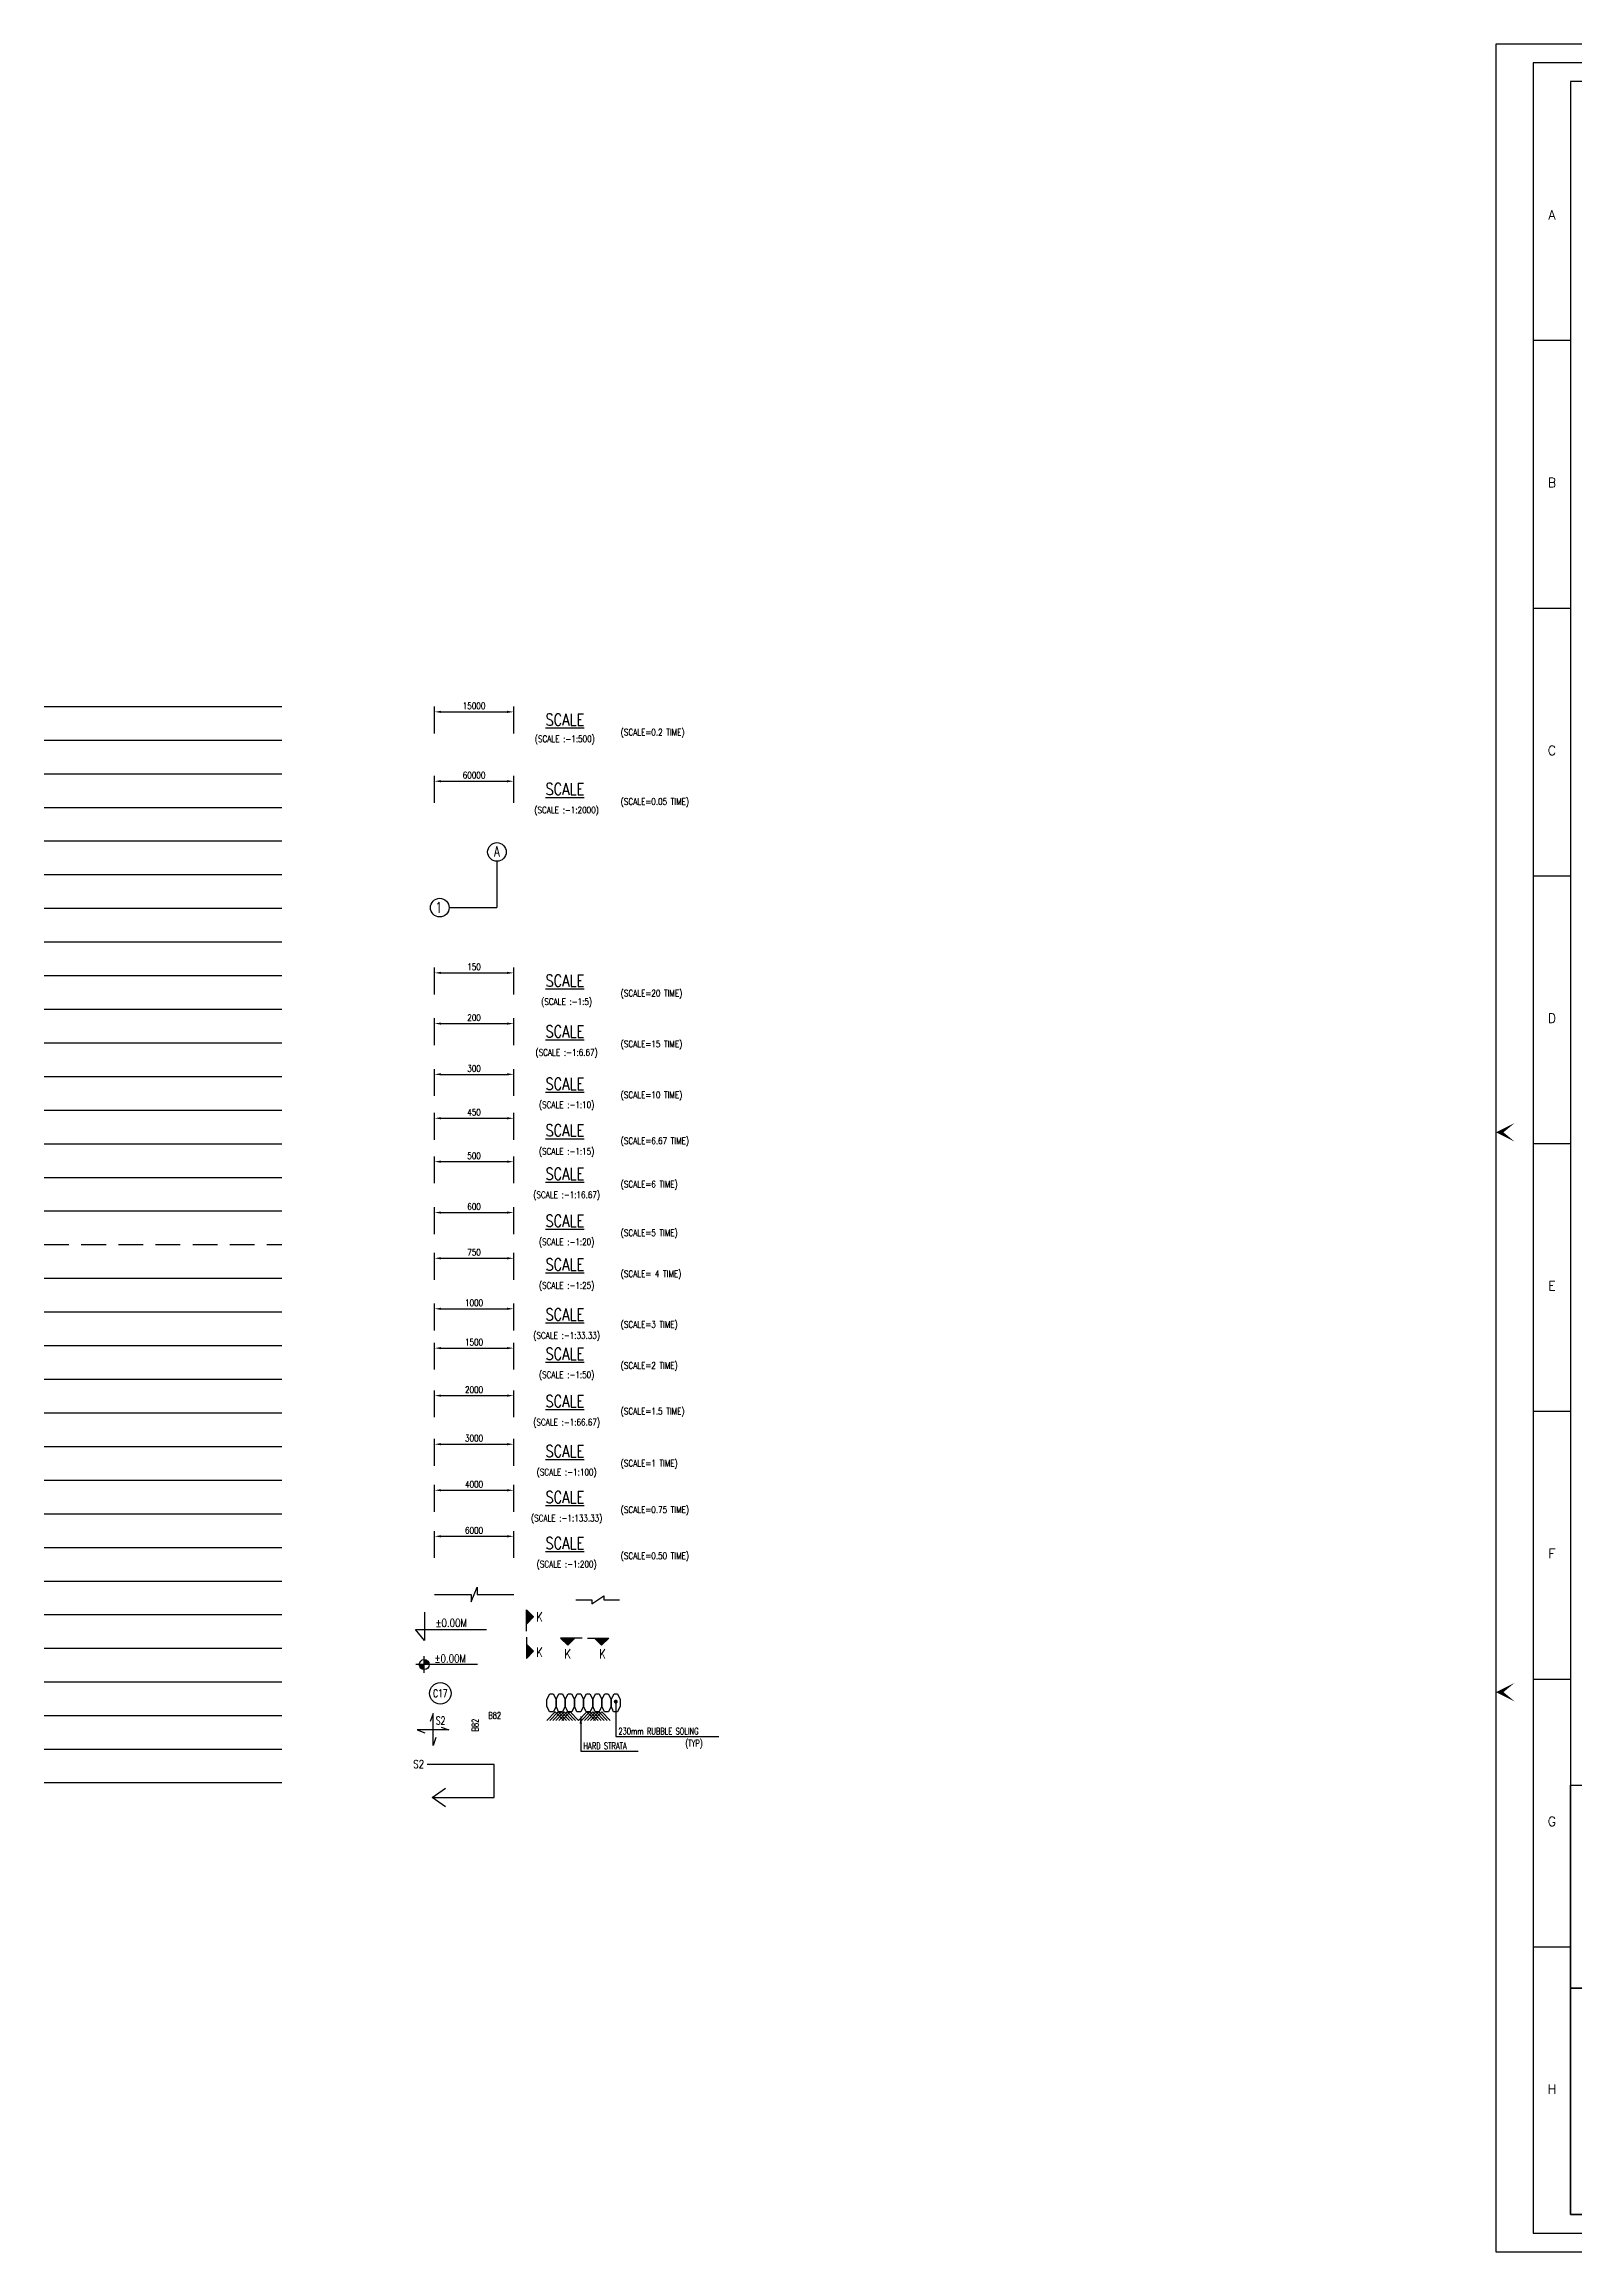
# Model space of a CAD drawing. Extents: x 455722 to 1142355, y -625363 to -272741.
# Drawn here: x 455722 to 513682, y -356294 to -272741 of the extents above; entities that cross this region are included whole.
import ezdxf
from ezdxf.enums import TextEntityAlignment as Align
from ezdxf.lldxf.tags import DXFTag

# ---------------------------------------------------------------- set-up
doc = ezdxf.new("R2010")
doc.units = 0
doc.header["$LTSCALE"] = 500
doc.header["$MEASUREMENT"] = 0
doc.linetypes.add('HIDDEN2', pattern=[0.1875, 0.125, -0.0625])
doc.layers.get('DEFPOINTS').update_dxf_attribs({"color": 4})
for name, color, linetype in [('DIM1', 5, 'Continuous'), ('LINE CUT', 8, 'Continuous'), ('P.C.C.', 8, 'Continuous'), ('PNA', 10, 'Continuous'), ('S-BEAM INNER', 4, 'HIDDEN2'), ('S-BEAM NO', 3, 'Continuous'), ('S-BEAM OUTER', 4, 'Continuous'), ('S-BEAM SIZES', 3, 'Continuous'), ('S-BRECK LINE', 8, 'Continuous'), ('S-CLOUD', 7, 'Continuous'), ('S-COLUMN', 1, 'Continuous'), ('S-COLUMN CIRCLE', 9, 'Continuous'), ('S-COLUMN HATCH', 8, 'Continuous'), ('S-COLUMN NO', 2, 'Continuous'), ('S-COLUMN SIZES', 2, 'Continuous'), ('S-CONCRET LINE', 4, 'Continuous'), ('S-CUT LINE', 8, 'Continuous'), ('S-DIM-1', 5, 'Continuous'), ('S-FILLING', 9, 'Continuous'), ('S-FOOTING', 4, 'Continuous'), ('S-FOOTING  DIMENTION', 5, 'Continuous'), ('S-FOOTING TYPE', 3, 'Continuous'), ('S-GRIDE CIRCLE', 8, 'Continuous'), ('S-GRIDE LINE', 8, 'CENTER'), ('S-GRIDE NO', 1, 'Continuous'), ('S-LEVEL SECTION', 3, 'Continuous'), ('S-LEVLE PLAN', 3, 'Continuous'), ('S-PCC', 9, 'Continuous'), ('S-REINFORCEMENT', 6, 'Continuous'), ('S-RETAINING WALL', 6, 'Continuous'), ('S-SECTION MARK', 1, 'Continuous'), ('S-SLAB MARK', 3, 'Continuous'), ('S-SLAB NO', 3, 'Continuous'), ('S-STIRUPS)', 3, 'Continuous'), ('S-SUNK', 9, 'Continuous'), ('S-TEXT', 2, 'Continuous'), ('S-TEXT-1', 4, 'Continuous'), ('S-TITLE', 6, 'Continuous'), ('S-WATER PROFING', 9, 'Continuous'), ('SCHEDULE LINE-1', 7, 'Continuous'), ('SCHEDULE LINE-2', 5, 'Continuous')]:
    doc.layers.add(name, color=color, linetype=linetype)
doc.styles.add('ROMANS', font='r.shx', dxfattribs={"width": 0.8, "height": 275, "bigfont": 'bigfont.shx'})
tags = doc.linetypes.add('CENTER', pattern=[2, 1.25, -0.25, 0.25, -0.25]).pattern_tags.tags
tags[10:11] = [DXFTag(74, 4), DXFTag(75, 0), DXFTag(340, '0'), DXFTag(46, 1.0), DXFTag(50, 0.0), DXFTag(44, 0.0), DXFTag(45, 0.0)]
tags[8:9] = [DXFTag(74, 4), DXFTag(75, 0), DXFTag(340, '0'), DXFTag(46, 1.0), DXFTag(50, 0.0), DXFTag(44, 0.0), DXFTag(45, 0.0)]
tags[6:7] = [DXFTag(74, 4), DXFTag(75, 0), DXFTag(340, '0'), DXFTag(46, 1.0), DXFTag(50, 0.0), DXFTag(44, 0.0), DXFTag(45, 0.0)]
tags[4:5] = [DXFTag(74, 4), DXFTag(75, 0), DXFTag(340, '0'), DXFTag(46, 1.0), DXFTag(50, 0.0), DXFTag(44, 0.0), DXFTag(45, 0.0)]
doc.dimstyles.new('dim10', dxfattribs={"dimtxt": 250, "dimasz": 250, "dimexe": 200, "dimexo": 200, "dimgap": 100, "dimtad": 1, "dimdec": 0, "dimlfac": 0.1, "dimzin": 0, "dimdsep": 46, "dimtxsty": 'ROMANS', "dimcen": 0, "dimclrd": 5, "dimclre": 5, "dimclrt": 4, "dimadec": 0, "dimazin": 0, "dimtfac": 1, "dimtdec": 0, "dimtix": 1, "dimtofl": 0, "dimtmove": 2, "dimatfit": 3, "dimfxl": 0, "dimtolj": 1, "dimtzin": 0, "dimlwd": -1, "dimlwe": -1, "dimarcsym": 0})
doc.dimstyles.new('dim100', dxfattribs={"dimtxt": 250, "dimasz": 250, "dimexe": 200, "dimexo": 200, "dimgap": 100, "dimtad": 1, "dimdec": 0, "dimzin": 0, "dimdsep": 46, "dimtxsty": 'ROMANS', "dimcen": 0, "dimclrd": 5, "dimclre": 5, "dimclrt": 4, "dimadec": 0, "dimazin": 0, "dimtfac": 1, "dimtdec": 0, "dimtix": 1, "dimtofl": 0, "dimtmove": 2, "dimatfit": 3, "dimfxl": 0, "dimtolj": 1, "dimtzin": 0, "dimlwd": -1, "dimlwe": -1, "dimarcsym": 0})
doc.dimstyles.new('dim133.33(0.75)', dxfattribs={"dimtxt": 250, "dimasz": 250, "dimexe": 200, "dimexo": 200, "dimgap": 100, "dimtad": 1, "dimdec": 0, "dimlfac": 1.333331, "dimzin": 0, "dimdsep": 46, "dimtxsty": 'ROMANS', "dimcen": 0, "dimclrd": 5, "dimclre": 5, "dimclrt": 4, "dimadec": 0, "dimazin": 0, "dimtfac": 1, "dimtdec": 0, "dimtix": 1, "dimtofl": 0, "dimtmove": 2, "dimatfit": 3, "dimfxl": 0, "dimtolj": 1, "dimtzin": 0, "dimlwd": -1, "dimlwe": -1, "dimarcsym": 0})
doc.dimstyles.new('dim15(6.67)', dxfattribs={"dimtxt": 250, "dimasz": 250, "dimexe": 200, "dimexo": 200, "dimgap": 100, "dimtad": 1, "dimdec": 0, "dimlfac": 0.15, "dimzin": 0, "dimdsep": 46, "dimtxsty": 'ROMANS', "dimcen": 0, "dimclrd": 5, "dimclre": 5, "dimclrt": 4, "dimadec": 0, "dimazin": 0, "dimtfac": 1, "dimtdec": 0, "dimtix": 1, "dimtofl": 0, "dimtmove": 2, "dimatfit": 3, "dimfxl": 0, "dimtolj": 1, "dimtzin": 0, "dimlwd": -1, "dimlwe": -1, "dimarcsym": 0})
doc.dimstyles.new('dim16.67(6)', dxfattribs={"dimtxt": 250, "dimasz": 250, "dimexe": 200, "dimexo": 200, "dimgap": 100, "dimtad": 1, "dimdec": 0, "dimlfac": 0.166665, "dimzin": 0, "dimdsep": 46, "dimtxsty": 'ROMANS', "dimcen": 0, "dimclrd": 5, "dimclre": 5, "dimclrt": 4, "dimadec": 0, "dimazin": 0, "dimtfac": 1, "dimtdec": 0, "dimtix": 1, "dimtofl": 0, "dimtmove": 2, "dimatfit": 3, "dimfxl": 0, "dimtolj": 1, "dimtzin": 0, "dimlwd": -1, "dimlwe": -1, "dimarcsym": 0})
doc.dimstyles.new('dim20', dxfattribs={"dimtxt": 250, "dimasz": 250, "dimexe": 200, "dimexo": 200, "dimgap": 100, "dimtad": 1, "dimdec": 0, "dimlfac": 0.2, "dimzin": 0, "dimdsep": 46, "dimtxsty": 'ROMANS', "dimcen": 0, "dimclrd": 5, "dimclre": 5, "dimclrt": 4, "dimadec": 0, "dimazin": 0, "dimtfac": 1, "dimtdec": 0, "dimtix": 1, "dimtofl": 0, "dimtmove": 2, "dimatfit": 3, "dimfxl": 0, "dimtolj": 1, "dimtzin": 0, "dimlwd": -1, "dimlwe": -1, "dimarcsym": 0})
doc.dimstyles.new('dim200', dxfattribs={"dimtxt": 250, "dimasz": 250, "dimexe": 200, "dimexo": 200, "dimgap": 100, "dimtad": 1, "dimdec": 0, "dimlfac": 2, "dimzin": 0, "dimdsep": 46, "dimtxsty": 'ROMANS', "dimcen": 0, "dimclrd": 5, "dimclre": 5, "dimclrt": 4, "dimadec": 0, "dimazin": 0, "dimtfac": 1, "dimtdec": 0, "dimtix": 1, "dimtofl": 0, "dimtmove": 2, "dimatfit": 3, "dimfxl": 0, "dimtolj": 1, "dimtzin": 0, "dimlwd": -1, "dimlwe": -1, "dimarcsym": 0})
doc.dimstyles.new('dim2000', dxfattribs={"dimtxt": 250, "dimasz": 250, "dimexe": 200, "dimexo": 200, "dimgap": 100, "dimtad": 1, "dimdec": 0, "dimlfac": 20, "dimzin": 0, "dimdsep": 46, "dimtxsty": 'ROMANS', "dimcen": 0, "dimclrd": 5, "dimclre": 5, "dimclrt": 4, "dimadec": 0, "dimazin": 0, "dimtfac": 1, "dimtdec": 0, "dimtix": 1, "dimtofl": 0, "dimtmove": 2, "dimatfit": 3, "dimfxl": 0, "dimtolj": 1, "dimtzin": 0, "dimlwd": -1, "dimlwe": -1, "dimarcsym": 0})
doc.dimstyles.new('dim25', dxfattribs={"dimtxt": 250, "dimasz": 250, "dimexe": 200, "dimexo": 200, "dimgap": 100, "dimtad": 1, "dimdec": 0, "dimlfac": 0.25, "dimzin": 0, "dimdsep": 46, "dimtxsty": 'ROMANS', "dimcen": 0, "dimclrd": 5, "dimclre": 5, "dimclrt": 4, "dimadec": 0, "dimazin": 0, "dimtfac": 1, "dimtdec": 0, "dimtix": 1, "dimtofl": 0, "dimtmove": 2, "dimatfit": 3, "dimfxl": 0, "dimtolj": 1, "dimtzin": 0, "dimlwd": -1, "dimlwe": -1, "dimarcsym": 0})
doc.dimstyles.new('dim33.33', dxfattribs={"dimtxt": 250, "dimasz": 250, "dimexe": 200, "dimexo": 200, "dimgap": 100, "dimtad": 1, "dimdec": 0, "dimlfac": 0.333331, "dimzin": 0, "dimdsep": 46, "dimtxsty": 'ROMANS', "dimcen": 0, "dimclrd": 5, "dimclre": 5, "dimclrt": 4, "dimadec": 0, "dimazin": 0, "dimtfac": 1, "dimtdec": 0, "dimtix": 1, "dimtofl": 0, "dimtmove": 2, "dimatfit": 3, "dimfxl": 0, "dimtolj": 1, "dimtzin": 0, "dimlwd": -1, "dimlwe": -1, "dimarcsym": 0})
doc.dimstyles.new('dim5', dxfattribs={"dimtxt": 250, "dimasz": 250, "dimexe": 200, "dimexo": 200, "dimgap": 100, "dimtad": 1, "dimdec": 0, "dimlfac": 0.05, "dimzin": 0, "dimdsep": 46, "dimtxsty": 'ROMANS', "dimcen": 0, "dimclrd": 5, "dimclre": 5, "dimclrt": 4, "dimadec": 0, "dimazin": 0, "dimtfac": 1, "dimtdec": 0, "dimtix": 1, "dimtofl": 0, "dimtmove": 2, "dimatfit": 3, "dimfxl": 0, "dimtolj": 1, "dimtzin": 0, "dimlwd": -1, "dimlwe": -1, "dimarcsym": 0})
doc.dimstyles.new('dim50', dxfattribs={"dimtxt": 250, "dimasz": 250, "dimexe": 200, "dimexo": 200, "dimgap": 100, "dimtad": 1, "dimdec": 0, "dimlfac": 0.5, "dimzin": 0, "dimdsep": 46, "dimtxsty": 'ROMANS', "dimcen": 0, "dimclrd": 5, "dimclre": 5, "dimclrt": 4, "dimadec": 0, "dimazin": 0, "dimtfac": 1, "dimtdec": 0, "dimtix": 1, "dimtofl": 0, "dimtmove": 2, "dimatfit": 3, "dimfxl": 0, "dimtolj": 1, "dimtzin": 0, "dimlwd": -1, "dimlwe": -1, "dimarcsym": 0})
doc.dimstyles.new('dim500', dxfattribs={"dimtxt": 250, "dimasz": 250, "dimexe": 200, "dimexo": 200, "dimgap": 100, "dimtad": 1, "dimdec": 0, "dimlfac": 5, "dimzin": 0, "dimdsep": 46, "dimtxsty": 'ROMANS', "dimcen": 0, "dimclrd": 5, "dimclre": 5, "dimclrt": 4, "dimadec": 0, "dimazin": 0, "dimtfac": 1, "dimtdec": 0, "dimtix": 1, "dimtofl": 0, "dimtmove": 2, "dimatfit": 3, "dimfxl": 0, "dimtolj": 1, "dimtzin": 0, "dimlwd": -1, "dimlwe": -1, "dimarcsym": 0})
doc.dimstyles.new('dim6.67(15)', dxfattribs={"dimtxt": 250, "dimasz": 250, "dimexe": 200, "dimexo": 200, "dimgap": 100, "dimtad": 1, "dimdec": 0, "dimlfac": 0.066667, "dimzin": 0, "dimdsep": 46, "dimtxsty": 'ROMANS', "dimcen": 0, "dimclrd": 5, "dimclre": 5, "dimclrt": 4, "dimadec": 0, "dimazin": 0, "dimtfac": 1, "dimtdec": 0, "dimtix": 1, "dimtofl": 0, "dimtmove": 2, "dimatfit": 3, "dimfxl": 0, "dimtolj": 1, "dimtzin": 0, "dimlwd": -1, "dimlwe": -1, "dimarcsym": 0})
doc.dimstyles.new('dim66.67(1.5)', dxfattribs={"dimtxt": 250, "dimasz": 250, "dimexe": 200, "dimexo": 200, "dimgap": 100, "dimtad": 1, "dimdec": 0, "dimlfac": 0.666666, "dimzin": 0, "dimdsep": 46, "dimtxsty": 'ROMANS', "dimcen": 0, "dimclrd": 5, "dimclre": 5, "dimclrt": 4, "dimadec": 0, "dimazin": 0, "dimtfac": 1, "dimtdec": 0, "dimtix": 1, "dimtofl": 0, "dimtmove": 2, "dimatfit": 3, "dimfxl": 0, "dimtolj": 1, "dimtzin": 0, "dimlwd": -1, "dimlwe": -1, "dimarcsym": 0})

# ---------------------------------------------------------------- blocks, each defined once
blk = doc.blocks.new('FOLDER')
at = {"layer": 'PNA'}
for points in [[(-1250, 2500), (0, 0), (0, 1000)], [(1250, 2500), (0, 0), (0, 1000)]]:
    blk.add_solid(points, dxfattribs=at)
blk = doc.blocks.new('A1')
at = {"color": 1}
blk.add_line((81794, 6959), (1969, 6959), dxfattribs=at)
at = {"flags": 128}
blk.add_lwpolyline([(0, 0), (82779, 0), (82779, 58231), (0, 58231)], close=True, dxfattribs=at)
at = {"layer": 'PNA'}
for p, q in [((984, 50420), (1969, 50420)), ((984, 43358), (1969, 43358)), ((984, 36296), (1969, 36296)), ((984, 29233), (1969, 29233)), ((984, 22171), (1969, 22171)), ((984, 15109), (1969, 15109)), ((984, 8047), (1969, 8047))]:
    blk.add_line(p, q, dxfattribs=at)
at = {"layer": 'PNA', "color": 1}
for points in [[(984, 492), (82287, 492), (82287, 57739), (984, 57739)], [(1969, 984), (81794, 984), (81794, 57247), (1969, 57247)]]:
    blk.add_lwpolyline(points, close=True, dxfattribs=at)
at = {"layer": 'PNA', "xscale": 0.196857838483993, "yscale": 0.196857838483993, "zscale": 0.196857838483993, "rotation": 270}
for p in [(0, 29529), (0, 14764)]:
    blk.add_blockref('FOLDER', p, dxfattribs=at)
at = {"layer": 'PNA', "style": 'ROMANS'}
for s, p in [('A', (1476, 53728)), ('B', (1476, 46666)), ('C', (1476, 39604)), ('D', (1476, 32541)), ('E', (1476, 25479)), ('F', (1476, 18417)), ('G', (1476, 11355)), ('H', (1476, 4292))]:
    blk.add_text(s, height=246, dxfattribs=at).set_placement(p, align=Align.MIDDLE)
blk = doc.blocks.new('*D179')
at = {"layer": 'DEFPOINTS', "color": 0, "transparency": 16777216}
for p in [(473501, -325729), (470501, -326744), (473501, -326744)]:
    blk.add_point(p, dxfattribs=at)
at = {"layer": 'S-DIM-1', "color": 5, "transparency": 16777216}
for p, q in [((470501, -326544), (470501, -325529)), ((470751, -325729), (473251, -325729)), ((473501, -326544), (473501, -325529))]:
    blk.add_line(p, q, dxfattribs=at)
for points in [[(470751, -325687), (470751, -325770), (470501, -325729)], [(473251, -325687), (473251, -325770), (473501, -325729)]]:
    blk.add_solid(points, dxfattribs=at)
at = {"layer": 'S-DIM-1', "color": 4, "transparency": 16777216, "insert": (472001, -325504), "char_height": 250, "attachment_point": 5, "style": 'ROMANS'}
blk.add_mtext('\\A1;3000', dxfattribs=at)
blk = doc.blocks.new('*D180')
at = {"layer": 'DEFPOINTS', "color": 0, "transparency": 16777216}
for p in [(473501, -322092), (470501, -323107), (473501, -323107)]:
    blk.add_point(p, dxfattribs=at)
at = {"layer": 'S-DIM-1', "color": 5, "transparency": 16777216}
for p, q in [((470501, -322907), (470501, -321892)), ((470751, -322092), (473251, -322092)), ((473501, -322907), (473501, -321892))]:
    blk.add_line(p, q, dxfattribs=at)
for points in [[(470751, -322051), (470751, -322134), (470501, -322092)], [(473251, -322051), (473251, -322134), (473501, -322092)]]:
    blk.add_solid(points, dxfattribs=at)
at = {"layer": 'S-DIM-1', "color": 4, "transparency": 16777216, "insert": (472001, -321867), "char_height": 250, "attachment_point": 5, "style": 'ROMANS'}
blk.add_mtext('\\A1;1500', dxfattribs=at)
blk = doc.blocks.new('*D181')
at = {"layer": 'DEFPOINTS', "color": 0, "transparency": 16777216}
for p in [(473501, -318691), (470501, -319706), (473501, -319706)]:
    blk.add_point(p, dxfattribs=at)
at = {"layer": 'S-DIM-1', "color": 5, "transparency": 16777216}
for p, q in [((470501, -319506), (470501, -318491)), ((470751, -318691), (473251, -318691)), ((473501, -319506), (473501, -318491))]:
    blk.add_line(p, q, dxfattribs=at)
for points in [[(470751, -318649), (470751, -318733), (470501, -318691)], [(473251, -318649), (473251, -318733), (473501, -318691)]]:
    blk.add_solid(points, dxfattribs=at)
at = {"layer": 'S-DIM-1', "color": 4, "transparency": 16777216, "insert": (472001, -318466), "char_height": 250, "attachment_point": 5, "style": 'ROMANS'}
blk.add_mtext('\\A1;750', dxfattribs=at)
blk = doc.blocks.new('*D182')
at = {"layer": 'DEFPOINTS', "color": 0, "transparency": 16777216}
for p in [(473501, -316962), (470501, -317977), (473501, -317977)]:
    blk.add_point(p, dxfattribs=at)
at = {"layer": 'S-DIM-1', "color": 5, "transparency": 16777216}
for p, q in [((470501, -317777), (470501, -316762)), ((470751, -316962), (473251, -316962)), ((473501, -317777), (473501, -316762))]:
    blk.add_line(p, q, dxfattribs=at)
for points in [[(470751, -316920), (470751, -317003), (470501, -316962)], [(473251, -316920), (473251, -317003), (473501, -316962)]]:
    blk.add_solid(points, dxfattribs=at)
at = {"layer": 'S-DIM-1', "color": 4, "transparency": 16777216, "insert": (472001, -316737), "char_height": 250, "attachment_point": 5, "style": 'ROMANS'}
blk.add_mtext('\\A1;600', dxfattribs=at)
blk = doc.blocks.new('*D183')
at = {"layer": 'DEFPOINTS', "color": 0, "transparency": 16777216}
for p in [(473501, -313392), (470501, -314407), (473501, -314407)]:
    blk.add_point(p, dxfattribs=at)
at = {"layer": 'S-DIM-1', "color": 5, "transparency": 16777216}
for p, q in [((470501, -314207), (470501, -313192)), ((473501, -314207), (473501, -313192)), ((470751, -313392), (473251, -313392))]:
    blk.add_line(p, q, dxfattribs=at)
for points in [[(470751, -313351), (470751, -313434), (470501, -313392)], [(473251, -313351), (473251, -313434), (473501, -313392)]]:
    blk.add_solid(points, dxfattribs=at)
at = {"layer": 'S-DIM-1', "color": 4, "transparency": 16777216, "insert": (472001, -313167), "char_height": 250, "attachment_point": 5, "style": 'ROMANS'}
blk.add_mtext('\\A1;450', dxfattribs=at)
blk = doc.blocks.new('*D184')
at = {"layer": 'DEFPOINTS', "color": 0, "transparency": 16777216}
for p in [(473501, -311730), (470501, -312745), (473501, -312745)]:
    blk.add_point(p, dxfattribs=at)
at = {"layer": 'S-DIM-1', "color": 5, "transparency": 16777216}
for p, q in [((470501, -312545), (470501, -311530)), ((473501, -312545), (473501, -311530)), ((470751, -311730), (473251, -311730))]:
    blk.add_line(p, q, dxfattribs=at)
for points in [[(470751, -311688), (470751, -311771), (470501, -311730)], [(473251, -311688), (473251, -311771), (473501, -311730)]]:
    blk.add_solid(points, dxfattribs=at)
at = {"layer": 'S-DIM-1', "color": 4, "transparency": 16777216, "insert": (472001, -311505), "char_height": 250, "attachment_point": 5, "style": 'ROMANS'}
blk.add_mtext('\\A1;300', dxfattribs=at)
blk = doc.blocks.new('*D185')
at = {"layer": 'DEFPOINTS', "color": 0, "transparency": 16777216}
for p in [(473501, -309810), (470501, -310825), (473501, -310825)]:
    blk.add_point(p, dxfattribs=at)
at = {"layer": 'S-DIM-1', "color": 5, "transparency": 16777216}
for p, q in [((470501, -310625), (470501, -309610)), ((470751, -309810), (473251, -309810)), ((473501, -310625), (473501, -309610))]:
    blk.add_line(p, q, dxfattribs=at)
for points in [[(470751, -309768), (470751, -309851), (470501, -309810)], [(473251, -309768), (473251, -309851), (473501, -309810)]]:
    blk.add_solid(points, dxfattribs=at)
at = {"layer": 'S-DIM-1', "color": 4, "transparency": 16777216, "insert": (472001, -309585), "char_height": 250, "attachment_point": 5, "style": 'ROMANS'}
blk.add_mtext('\\A1;200', dxfattribs=at)
blk = doc.blocks.new('*D186')
at = {"layer": 'DEFPOINTS', "color": 0, "transparency": 16777216}
for p in [(473501, -323890), (470501, -324905), (473501, -324905)]:
    blk.add_point(p, dxfattribs=at)
at = {"layer": 'S-DIM-1', "color": 5, "transparency": 16777216}
for p, q in [((470501, -324705), (470501, -323690)), ((470751, -323890), (473251, -323890)), ((473501, -324705), (473501, -323690))]:
    blk.add_line(p, q, dxfattribs=at)
for points in [[(470751, -323848), (470751, -323931), (470501, -323890)], [(473251, -323848), (473251, -323931), (473501, -323890)]]:
    blk.add_solid(points, dxfattribs=at)
at = {"layer": 'S-DIM-1', "color": 4, "transparency": 16777216, "insert": (472001, -323665), "char_height": 250, "attachment_point": 5, "style": 'ROMANS'}
blk.add_mtext('\\A1;2000', dxfattribs=at)
blk = doc.blocks.new('*D187')
at = {"layer": 'DEFPOINTS', "color": 0, "transparency": 16777216}
for p in [(473501, -320603), (470501, -321619), (473501, -321619)]:
    blk.add_point(p, dxfattribs=at)
at = {"layer": 'S-DIM-1', "color": 5, "transparency": 16777216}
for p, q in [((470501, -321419), (470501, -320403)), ((470751, -320603), (473251, -320603)), ((473501, -321419), (473501, -320403))]:
    blk.add_line(p, q, dxfattribs=at)
for points in [[(470751, -320562), (470751, -320645), (470501, -320603)], [(473251, -320562), (473251, -320645), (473501, -320603)]]:
    blk.add_solid(points, dxfattribs=at)
at = {"layer": 'S-DIM-1', "color": 4, "transparency": 16777216, "insert": (472001, -320378), "char_height": 250, "attachment_point": 5, "style": 'ROMANS'}
blk.add_mtext('\\A1;1000', dxfattribs=at)
blk = doc.blocks.new('*D188')
at = {"layer": 'DEFPOINTS', "color": 0, "transparency": 16777216}
for p in [(473501, -315035), (470501, -316050), (473501, -316050)]:
    blk.add_point(p, dxfattribs=at)
at = {"layer": 'S-DIM-1', "color": 5, "transparency": 16777216}
for p, q in [((470501, -315850), (470501, -314835)), ((473501, -315850), (473501, -314835)), ((470751, -315035), (473251, -315035))]:
    blk.add_line(p, q, dxfattribs=at)
for points in [[(470751, -314993), (470751, -315077), (470501, -315035)], [(473251, -314993), (473251, -315077), (473501, -315035)]]:
    blk.add_solid(points, dxfattribs=at)
at = {"layer": 'S-DIM-1', "color": 4, "transparency": 16777216, "insert": (472001, -314810), "char_height": 250, "attachment_point": 5, "style": 'ROMANS'}
blk.add_mtext('\\A1;500', dxfattribs=at)
blk = doc.blocks.new('*D189')
at = {"layer": 'DEFPOINTS', "color": 0, "transparency": 16777216}
for p in [(473501, -327471), (470501, -328486), (473501, -328486)]:
    blk.add_point(p, dxfattribs=at)
at = {"layer": 'S-DIM-1', "color": 5, "transparency": 16777216}
for p, q in [((470501, -328286), (470501, -327271)), ((470751, -327471), (473251, -327471)), ((473501, -328286), (473501, -327271))]:
    blk.add_line(p, q, dxfattribs=at)
for points in [[(470751, -327430), (470751, -327513), (470501, -327471)], [(473251, -327430), (473251, -327513), (473501, -327471)]]:
    blk.add_solid(points, dxfattribs=at)
at = {"layer": 'S-DIM-1', "color": 4, "transparency": 16777216, "insert": (472001, -327246), "char_height": 250, "attachment_point": 5, "style": 'ROMANS'}
blk.add_mtext('\\A1;4000', dxfattribs=at)
blk = doc.blocks.new('*D190')
at = {"layer": 'DEFPOINTS', "color": 0, "transparency": 16777216}
for p in [(473501, -307890), (470501, -308905), (473501, -308905)]:
    blk.add_point(p, dxfattribs=at)
at = {"layer": 'S-DIM-1', "color": 5, "transparency": 16777216}
for p, q in [((470501, -308705), (470501, -307690)), ((470751, -307890), (473251, -307890)), ((473501, -308705), (473501, -307690))]:
    blk.add_line(p, q, dxfattribs=at)
for points in [[(470751, -307848), (470751, -307931), (470501, -307890)], [(473251, -307848), (473251, -307931), (473501, -307890)]]:
    blk.add_solid(points, dxfattribs=at)
at = {"layer": 'S-DIM-1', "color": 4, "transparency": 16777216, "insert": (472001, -307665), "char_height": 250, "attachment_point": 5, "style": 'ROMANS'}
blk.add_mtext('\\A1;150', dxfattribs=at)
blk = doc.blocks.new('*D191')
at = {"layer": 'DEFPOINTS', "color": 0, "transparency": 16777216}
for p in [(473501, -300637), (470501, -301652), (473501, -301652)]:
    blk.add_point(p, dxfattribs=at)
at = {"layer": 'S-DIM-1', "color": 5, "transparency": 16777216}
for p, q in [((470501, -301452), (470501, -300437)), ((470751, -300637), (473251, -300637)), ((473501, -301452), (473501, -300437))]:
    blk.add_line(p, q, dxfattribs=at)
for points in [[(470751, -300595), (470751, -300679), (470501, -300637)], [(473251, -300595), (473251, -300679), (473501, -300637)]]:
    blk.add_solid(points, dxfattribs=at)
at = {"layer": 'S-DIM-1', "color": 4, "transparency": 16777216, "insert": (472001, -300412), "char_height": 250, "attachment_point": 5, "style": 'ROMANS'}
blk.add_mtext('\\A1;60000', dxfattribs=at)
blk = doc.blocks.new('*D192')
at = {"layer": 'DEFPOINTS', "color": 0, "transparency": 16777216}
for p in [(473501, -298012), (470501, -299027), (473501, -299027)]:
    blk.add_point(p, dxfattribs=at)
at = {"layer": 'S-DIM-1', "color": 5, "transparency": 16777216}
for p, q in [((470501, -298827), (470501, -297812)), ((470751, -298012), (473251, -298012)), ((473501, -298827), (473501, -297812))]:
    blk.add_line(p, q, dxfattribs=at)
for points in [[(470751, -297970), (470751, -298054), (470501, -298012)], [(473251, -297970), (473251, -298054), (473501, -298012)]]:
    blk.add_solid(points, dxfattribs=at)
at = {"layer": 'S-DIM-1', "color": 4, "transparency": 16777216, "insert": (472001, -297787), "char_height": 250, "attachment_point": 5, "style": 'ROMANS'}
blk.add_mtext('\\A1;15000', dxfattribs=at)
blk = doc.blocks.new('*D193')
at = {"layer": 'DEFPOINTS', "color": 0, "transparency": 16777216}
for p in [(473501, -329214), (470501, -330229), (473501, -330229)]:
    blk.add_point(p, dxfattribs=at)
at = {"layer": 'S-DIM-1', "color": 5, "transparency": 16777216}
for p, q in [((470501, -330029), (470501, -329014)), ((473501, -330029), (473501, -329014)), ((470751, -329214), (473251, -329214))]:
    blk.add_line(p, q, dxfattribs=at)
for points in [[(470751, -329172), (470751, -329256), (470501, -329214)], [(473251, -329172), (473251, -329256), (473501, -329214)]]:
    blk.add_solid(points, dxfattribs=at)
at = {"layer": 'S-DIM-1', "color": 4, "transparency": 16777216, "insert": (472001, -328989), "char_height": 250, "attachment_point": 5, "style": 'ROMANS'}
blk.add_mtext('\\A1;6000', dxfattribs=at)
blk = doc.blocks.new('*U178')
at = {"layer": 'LINE CUT'}
blk.add_lwpolyline([(-550, 0), (-150, 0), (-150, 100), (150, -100), (150, 0), (550, 0)], dxfattribs=at)

msp = doc.modelspace()

# ---------------------------------------------------------------- hatches: boundary and pattern name
at = {"layer": 'S-LEVLE PLAN'}
h = msp.add_hatch(color=256, dxfattribs=at)
h.paths.add_polyline_path([(470115.873, -333879.841), (470115.873, -334068.188), (470304.22, -334068.188, 0.414213562)])
h.paths.add_polyline_path([(470115.873, -334068.188), (469927.527, -334068.188, 0.414213562), (470115.873, -334256.534)])
at = {"layer": 'S-SECTION MARK', "ltscale": 5}
h = msp.add_hatch(dxfattribs=at)
h.set_pattern_fill('ANSI31', color=256, scale=172.406964, angle=-90, style=0)
h.set_pattern_definition([(315, (472151.116, -257668.487), (15.2387667, 15.2387667), [])])
h.paths.add_polyline_path([(474257.223, -332265.627), (473990.094, -331993.762), (473990.094, -332537.493)])
h = msp.add_hatch(dxfattribs=at)
h.set_pattern_fill('ANSI31', color=256, scale=172.406964, angle=-90, style=0)
h.set_pattern_definition([(45, (472151.116, -408163.454), (15.2387667, -15.2387667), [])])
h.paths.add_polyline_path([(474257.223, -333566.313), (473990.094, -333838.178), (473990.094, -333294.448)])
h = msp.add_hatch(dxfattribs=at)
h.set_pattern_fill('ANSI31', color=256, scale=172.406964, angle=-180, style=0)
h.set_pattern_definition([(315, (400954.152, -331224.08), (-15.2387667, -15.2387667), [])])
h.paths.add_polyline_path([(475551.293, -333330.187), (475279.428, -333063.057), (475823.158, -333063.057)])
h = msp.add_hatch(dxfattribs=at)
h.set_pattern_fill('ANSI31', color=256, scale=172.406964, angle=-180, style=0)
h.set_pattern_definition([(225, (551429.702, -331224.08), (15.2387667, -15.2387667), [])])
h.paths.add_polyline_path([(476832.561, -333330.187), (477104.426, -333063.057), (476560.696, -333063.057)])

# ---------------------------------------------------------------- linework, layer by layer
at = {"layer": 'DIM1', "color": 7}
for points in [[(513520.392, -338633), (528173.131, -338633), (528173.131, -346308.968), (513520.392, -346308.968)], [(513520.392, -346308.968), (528173.131, -346308.968), (528173.131, -354882.193), (513520.392, -354882.193)]]:
    msp.add_lwpolyline(points, close=True, dxfattribs=at)
at = {"layer": 'P.C.C.'}
for points in [[(475003.78, -335860.941), (474853.129, -335860.941), (474758.099, -335640.402), (474758.099, -335387.367), (474866.817, -335170.941), (474996.936, -335170.941), (475105.791, -335387.367), (475105.791, -335640.402), (475003.78, -335860.941)], [(474758.099, -336179.139), (475076.297, -335860.941), (475394.495, -336179.139)], [(474870.599, -336179.139), (475188.797, -335860.941), (475506.995, -336179.139)], [(474983.099, -336179.139), (475301.297, -335860.941), (475619.495, -336179.139)], [(475095.599, -336179.139), (475413.797, -335860.941), (475731.995, -336179.139)], [(475351.471, -335860.941), (475200.82, -335860.941), (475105.791, -335640.402), (475105.791, -335387.367), (475214.509, -335170.941), (475344.627, -335170.941), (475453.482, -335387.367), (475453.482, -335640.402), (475351.471, -335860.941)], [(475208.099, -336179.139), (475526.297, -335860.941), (475844.495, -336179.139)], [(475320.599, -336179.139), (475638.797, -335860.941), (475956.995, -336179.139)], [(475699.162, -335860.941), (475548.511, -335860.941), (475453.482, -335640.402), (475453.482, -335387.367), (475562.2, -335170.941), (475692.318, -335170.941), (475801.173, -335387.367), (475801.173, -335640.402), (475699.162, -335860.941)], [(476046.854, -335860.941), (475896.202, -335860.941), (475801.173, -335640.402), (475801.173, -335387.367), (475909.891, -335170.941), (476040.009, -335170.941), (476148.864, -335387.367), (476148.864, -335640.402), (476046.854, -335860.941)], [(475956.995, -336179.139), (476275.194, -335860.941), (476593.392, -336179.139)], [(476069.495, -336179.139), (476387.694, -335860.941), (476705.892, -336179.139)], [(476394.545, -335860.941), (476243.894, -335860.941), (476148.864, -335640.402), (476148.864, -335387.367), (476257.582, -335170.941), (476387.701, -335170.941), (476496.555, -335387.367), (476496.555, -335640.402), (476394.545, -335860.941)], [(476181.995, -336179.139), (476500.194, -335860.941), (476818.392, -336179.139)], [(476294.495, -336179.139), (476612.694, -335860.941), (476930.892, -336179.139)], [(476406.995, -336179.139), (476725.194, -335860.941), (477043.392, -336179.139)], [(476742.236, -335860.941), (476591.585, -335860.941), (476496.555, -335640.402), (476496.555, -335387.367), (476605.274, -335170.941), (476735.392, -335170.941), (476844.247, -335387.367), (476844.247, -335640.402), (476742.236, -335860.941)], [(476519.495, -336179.139), (476837.694, -335860.941), (477155.892, -336179.139)], [(477089.927, -335860.941), (476939.276, -335860.941), (476844.247, -335640.402), (476844.247, -335387.367), (476952.965, -335170.941), (477083.083, -335170.941), (477191.938, -335387.367), (477191.938, -335640.402), (477089.927, -335860.941)], [(477437.619, -335860.941), (477286.967, -335860.941), (477191.938, -335640.402), (477191.938, -335387.367), (477300.656, -335170.941), (477430.774, -335170.941), (477539.629, -335387.367), (477539.629, -335640.402), (477437.619, -335860.941)]]:
    msp.add_lwpolyline(points, dxfattribs=at)
at = {"layer": 'S-BEAM INNER', "ltscale": 15}
msp.add_line((455722.49, -318174.887), (464725.416, -318174.887), dxfattribs=at)
at = {"layer": 'S-BEAM NO'}
msp.add_line((455722.49, -319447.952), (464725.416, -319447.952), dxfattribs=at)
at = {"layer": 'S-BEAM OUTER'}
msp.add_line((455722.49, -316901.822), (464725.416, -316901.822), dxfattribs=at)
at = {"layer": 'S-BRECK LINE'}
msp.add_lwpolyline([(470501.047, -331416.876), (471888.232, -331416.876), (471888.232, -331691.624), (472113.863, -331142.128), (472113.863, -331416.876), (473501.047, -331416.876)], dxfattribs=at)
at = {"layer": 'S-CLOUD'}
msp.add_line((455722.49, -327086.343), (464725.416, -327086.343), dxfattribs=at)
at = {"layer": 'S-COLUMN'}
msp.add_line((455722.49, -301625.041), (464725.416, -301625.041), dxfattribs=at)
at = {"layer": 'S-COLUMN CIRCLE'}
msp.add_line((455722.49, -304171.171), (464725.416, -304171.171), dxfattribs=at)
msp.add_circle((470723.565, -335157.25), 407.525, dxfattribs=at)
at = {"layer": 'S-COLUMN HATCH'}
msp.add_line((455722.49, -305444.236), (464725.416, -305444.236), dxfattribs=at)
at = {"layer": 'S-COLUMN NO'}
msp.add_line((455722.49, -302898.106), (464725.416, -302898.106), dxfattribs=at)
at = {"layer": 'S-COLUMN SIZES', "lineweight": -2}
msp.add_line((455722.49, -338531.333), (464725.416, -338531.333), dxfattribs=at)
at = {"layer": 'S-CONCRET LINE'}
msp.add_line((455722.49, -333451.668), (464725.416, -333451.668), dxfattribs=at)
at = {"layer": 'S-CUT LINE'}
msp.add_line((455722.49, -330905.538), (464725.416, -330905.538), dxfattribs=at)
at = {"layer": 'S-DIM-1'}
msp.add_line((455722.49, -315628.757), (464725.416, -315628.757), dxfattribs=at)
at = {"layer": 'S-FILLING'}
msp.add_line((455722.49, -337270.864), (464725.416, -337270.864), dxfattribs=at)
at = {"layer": 'S-FOOTING'}
msp.add_line((455722.49, -297805.845), (464725.416, -297805.845), dxfattribs=at)
at = {"layer": 'S-FOOTING  DIMENTION'}
msp.add_line((455722.49, -299078.911), (464725.416, -299078.911), dxfattribs=at)
at = {"layer": 'S-FOOTING TYPE'}
msp.add_line((455722.49, -300351.976), (464725.416, -300351.976), dxfattribs=at)
at = {"layer": 'S-GRIDE CIRCLE'}
msp.add_line((455722.49, -309263.431), (464725.416, -309263.431), dxfattribs=at)
at = {"layer": 'S-GRIDE CIRCLE', "linetype": 'Continuous'}
for centre in [(472867.615, -303314.478), (470703.184, -305420.863)]:
    msp.add_circle(centre, 352.642, dxfattribs=at)
at = {"layer": 'S-GRIDE LINE'}
for p, q in [((472867.615, -303667.119), (472867.615, -305420.863)), ((471055.826, -305420.863), (472867.615, -305420.863)), ((455722.49, -306717.301), (464725.416, -306717.301))]:
    msp.add_line(p, q, dxfattribs=at)
at = {"layer": 'S-GRIDE NO'}
msp.add_line((455722.49, -307990.366), (464725.416, -307990.366), dxfattribs=at)
at = {"layer": 'S-LEVEL SECTION'}
msp.add_lwpolyline([(470120.707, -332081.486), (470120.707, -333154.232), (469786.622, -332744.13), (472470.152, -332744.13)], dxfattribs=at)
at = {"layer": 'S-LEVLE PLAN'}
msp.add_line((470115.873, -334385.249), (470115.873, -333751.126), dxfattribs=at)
msp.add_lwpolyline([(472133.38, -334068.188), (469798.812, -334068.188)], dxfattribs=at)
msp.add_circle((470115.873, -334068.188), 188.347, dxfattribs=at)
at = {"layer": 'S-PCC'}
msp.add_line((455722.49, -334724.733), (464725.416, -334724.733), dxfattribs=at)
at = {"layer": 'S-REINFORCEMENT'}
msp.add_line((455722.49, -324540.213), (464725.416, -324540.213), dxfattribs=at)
at = {"layer": 'S-RETAINING WALL'}
msp.add_line((455722.49, -310536.496), (464725.416, -310536.496), dxfattribs=at)
at = {"layer": 'S-SECTION MARK'}
for p, q in [((455722.49, -323267.148), (464725.416, -323267.148)), ((473990.094, -332806.62), (473990.094, -331993.762)), ((473990.094, -331993.762), (474257.223, -332265.627)), ((473990.094, -332537.493), (474257.223, -332265.627)), ((473990.094, -333025.32), (473990.094, -333838.178)), ((473990.094, -333294.448), (474257.223, -333566.313)), ((476092.286, -333063.057), (475279.428, -333063.057)), ((475279.428, -333063.057), (475551.293, -333330.187)), ((475823.158, -333063.057), (475551.293, -333330.187)), ((476291.569, -333063.057), (477104.426, -333063.057)), ((476560.696, -333063.057), (476832.561, -333330.187)), ((477104.426, -333063.057), (476832.561, -333330.187)), ((473990.094, -333838.178), (474257.223, -333566.313))]:
    msp.add_line(p, q, dxfattribs=at)
at = {"layer": 'S-SLAB MARK'}
msp.add_line((455722.49, -321994.082), (464725.416, -321994.082), dxfattribs=at)
for points in [[(470752.284, -336440.741), (471047.199, -336543.566), (469847.199, -336543.566), (470142.114, -336646.391)], [(470550.024, -336830.747), (470447.199, -337125.663), (470447.199, -335925.663), (470344.374, -336220.578)]]:
    msp.add_lwpolyline(points, dxfattribs=at)
at = {"layer": 'S-SLAB NO'}
msp.add_line((455722.49, -320721.017), (464725.416, -320721.017), dxfattribs=at)
at = {"layer": 'S-STIRUPS)'}
msp.add_line((455722.49, -325813.278), (464725.416, -325813.278), dxfattribs=at)
at = {"layer": 'S-SUNK'}
msp.add_line((455722.49, -332178.603), (464725.416, -332178.603), dxfattribs=at)
at = {"layer": 'S-TEXT'}
msp.add_line((455722.49, -311809.562), (464725.416, -311809.562), dxfattribs=at)
at = {"layer": 'S-TEXT-1'}
msp.add_line((455722.49, -314355.692), (464725.416, -314355.692), dxfattribs=at)
at = {"layer": 'S-TITLE'}
msp.add_line((455722.49, -313082.627), (464725.416, -313082.627), dxfattribs=at)
at = {"layer": 'S-WATER PROFING'}
msp.add_line((455722.49, -335997.799), (464725.416, -335997.799), dxfattribs=at)
at = {"layer": 'SCHEDULE LINE-1'}
msp.add_line((455722.49, -328359.408), (464725.416, -328359.408), dxfattribs=at)
at = {"layer": 'SCHEDULE LINE-2'}
msp.add_line((455722.49, -329632.473), (464725.416, -329632.473), dxfattribs=at)

# ---------------------------------------------------------------- block references
at = {"xscale": 1.434849416022188, "yscale": 1.434849416022188, "zscale": 1.434849416022188}
msp.add_blockref('A1', (510695.778, -356294.5), dxfattribs=at)
at = {"layer": 'S-BEAM SIZES', "color": 3, "ltscale": 0.05, "xscale": -1.5, "yscale": 1.5, "zscale": 1.5, "rotation": 180}
msp.add_blockref('*U178', (476684.966, -331617.142), dxfattribs=at)

# ---------------------------------------------------------------- texts
at = {"layer": 'S-BEAM NO', "style": 'ROMANS', "width": 0.7}
msp.add_text('B82', height=250, dxfattribs=at).set_placement((472782.728, -335992.208), align=Align.MIDDLE_CENTER)
msp.add_text('B82', height=250, rotation=90, dxfattribs=at).set_placement((472042.953, -336360.738), align=Align.MIDDLE_CENTER)
at = {"layer": 'S-COLUMN NO', "style": 'ROMANS', "width": 0.7}
msp.add_text('C17', height=300, dxfattribs=at).set_placement((470723.565, -335157.25), align=Align.MIDDLE)
at = {"layer": 'S-GRIDE NO', "style": 'ROMANS', "width": 0.7}
for s, p in [('A', (472867.667, -303289.381)), ('1', (470662.628, -305412.423))]:
    msp.add_text(s, height=400, dxfattribs=at).set_placement(p, align=Align.MIDDLE)
at = {"layer": 'S-LEVEL SECTION', "insert": (471138.069, -332490.947), "char_height": 300, "attachment_point": 5, "style": 'ROMANS'}
msp.add_mtext('%%P0.00M', dxfattribs=at)
at = {"layer": 'S-LEVLE PLAN', "insert": (471101.608, -333838.137), "char_height": 300, "attachment_point": 5, "style": 'ROMANS'}
msp.add_mtext('%%P0.00M', dxfattribs=at)
at = {"layer": 'S-SECTION MARK', "style": 'ROMANS', "width": 0.8}
for p in [(474480.006, -332264.266), (474480.006, -333603.045), (475545.709, -333666.317), (476865.504, -333666.317)]:
    msp.add_text('K', height=349.999, dxfattribs=at).set_placement(p, align=Align.MIDDLE)
at = {"layer": 'S-SLAB NO', "style": 'ROMANS', "width": 0.7}
msp.add_text('S2', height=300, dxfattribs=at).set_placement((470554.912, -336337.641))
at = {"layer": 'S-TEXT', "style": 'ROMANS', "width": 0.8}
msp.add_text('S2', height=300, dxfattribs=at).set_placement((469698.066, -337984.547))
at = {"layer": 'S-TEXT', "char_height": 250, "width": 16150, "attachment_point": 2, "style": 'ROMANS'}
for s, insert in [('(SCALE :-1:500)', (475437.95, -298908.576)), ('(SCALE :-1:2000)', (475505.843, -301601.147)), ('(SCALE :-1:5)', (475505.843, -308854.034)), ('(SCALE :-1:6.67)', (475505.843, -310774.027)), ('(SCALE :-1:10)', (475507.421, -312757.49)), ('(SCALE :-1:15)', (475507.421, -314519.427)), ('(SCALE :-1:16.67)', (475507.421, -316162.245)), ('(SCALE :-1:20)', (475507.421, -317945.675)), ('(SCALE :-1:25)', (475507.421, -319593.186)), ('(SCALE :-1:33.33)', (475507.421, -321485.248)), ('(SCALE :-1:50)', (475507.421, -322974.066)), ('(SCALE :-1:66.67)', (475507.421, -324771.389)), ('(SCALE :-1:100)', (475507.421, -326657.426)), ('(SCALE :-1:133.33)', (475507.421, -328400.075)), ('(SCALE :-1:200)', (475507.421, -330142.723))]:
    msp.add_mtext(s, dxfattribs=dict(at, insert=insert))
at = {"layer": 'S-TEXT-1', "style": 'ROMANS', "width": 0.7}
for s, p in [('230mm RUBBLE SOLING', (477467.732, -336589.83)), ('HARD STRATA', (476143.826, -337148.543)), ('(TYP)', (480001.87, -337043.694))]:
    msp.add_text(s, height=250, dxfattribs=at).set_placement(p, align=Align.MIDDLE_LEFT)
at = {"layer": 'S-TEXT-1', "char_height": 250, "width": 16150, "attachment_point": 1, "style": 'ROMANS'}
for s, insert in [('(SCALE=0.2 TIME)', (477554.986, -298658.391)), ('(SCALE=0.05 TIME)', (477554.986, -301283.376)), ('(SCALE=20 TIME)', (477554.986, -308536.263)), ('(SCALE=15 TIME)', (477554.986, -310456.256)), ('(SCALE=10 TIME)', (477554.986, -312385.261)), ('(SCALE=6.67 TIME)', (477554.986, -314119.306)), ('(SCALE=6 TIME)', (477554.986, -315762.124)), ('(SCALE=5 TIME)', (477554.986, -317601.183)), ('(SCALE= 4 TIME)', (477554.986, -319151.519)), ('(SCALE=3 TIME)', (477554.986, -321067.768)), ('(SCALE=2 TIME)', (477554.986, -322620.975)), ('(SCALE=1.5 TIME)', (477554.986, -324353.909)), ('(SCALE=1 TIME)', (477554.986, -326325.548)), ('(SCALE=0.75 TIME)', (477554.986, -328081.665)), ('(SCALE=0.50 TIME)', (477554.986, -329824.313))]:
    msp.add_mtext(s, dxfattribs=dict(at, insert=insert))
at = {"layer": 'S-TITLE', "style": 'ROMANS', "width": 0.8}
for p in [(475437.95, -298307.069), (475437.95, -300932.054), (475437.95, -308184.941), (475437.95, -310104.934), (475437.95, -312088.397), (475437.95, -313850.334), (475437.95, -315493.152), (475437.95, -317276.582), (475437.95, -318924.093), (475437.95, -320816.155), (475437.95, -322304.973), (475437.95, -324102.296), (475437.95, -325988.333), (475437.95, -327730.982), (475437.95, -329473.63)]:
    msp.add_text('%%USCALE', height=450, dxfattribs=at).set_placement(p, align=Align.MIDDLE_CENTER)

# ---------------------------------------------------------------- dimensions: what is measured, and where the dimension line sits
at = {"layer": 'S-DIM-1'}
for base, p1, p2, dimstyle, picture, middle in [((473501.047, -298011.885), (470501.047, -299027.013), (473501.047, -299027.013), 'dim500', '*D192', (472001.047, -297786.885)), ((473501.047, -300636.87), (470501.047, -301651.998), (473501.047, -301651.998), 'dim2000', '*D191', (472001.047, -300411.87)), ((473501.047, -307889.756), (470501.047, -308904.885), (473501.047, -308904.885), 'dim5', '*D190', (472001.047, -307664.756)), ((473501.047, -309809.75), (470501.047, -310824.878), (473501.047, -310824.878), 'dim6.67(15)', '*D185', (472001.047, -309584.75)), ((473501.047, -311729.744), (470501.047, -312744.872), (473501.047, -312744.872), 'dim10', '*D184', (472001.047, -311504.744)), ((473501.047, -313392.287), (470501.047, -314407.416), (473501.047, -314407.416), 'dim15(6.67)', '*D183', (472001.047, -313167.287)), ((473501.047, -315035.106), (470501.047, -316050.234), (473501.047, -316050.234), 'dim16.67(6)', '*D188', (472001.047, -314810.106)), ((473501.047, -316961.796), (470501.047, -317976.924), (473501.047, -317976.924), 'dim20', '*D182', (472001.047, -316736.796)), ((473501.047, -318690.998), (470501.047, -319706.126), (473501.047, -319706.126), 'dim25', '*D181', (472001.047, -318465.998)), ((473501.047, -320603.482), (470501.047, -321618.61), (473501.047, -321618.61), 'dim33.33', '*D187', (472001.047, -320378.482)), ((473501.047, -322092.3), (470501.047, -323107.428), (473501.047, -323107.428), 'dim50', '*D180', (472001.047, -321867.3)), ((473501.047, -323889.623), (470501.047, -324904.751), (473501.047, -324904.751), 'dim66.67(1.5)', '*D186', (472001.047, -323664.623)), ((473501.047, -325728.579), (470501.047, -326743.707), (473501.047, -326743.707), 'dim100', '*D179', (472001.047, -325503.579)), ((473501.047, -327471.228), (470501.047, -328486.356), (473501.047, -328486.356), 'dim133.33(0.75)', '*D189', (472001.047, -327246.228)), ((473501.047, -329213.876), (470501.047, -330229.004), (473501.047, -330229.004), 'dim200', '*D193', (472001.047, -328988.876))]:
    dim = msp.add_linear_dim(base=base, p1=p1, p2=p2, dimstyle=dimstyle, dxfattribs=at)
    dim.commit()
    dim.dimension.update_dxf_attribs({"geometry": picture, "text_midpoint": middle})

# ---------------------------------------------------------------- leaders
for points, dimstyle, override in [([(477367.732, -335470.978), (477367.732, -336789.83), (481269.125, -336789.83)], 'dim33.33', {"dimtxt": 275, "dimasz": 150, "dimtofl": 1, "dimldrblk": 'Dot'}), ([(476043.826, -336029.691), (476043.826, -337348.543), (478219.886, -337348.543)], 'dim33.33', {"dimtxt": 275, "dimasz": 275, "dimtofl": 1}), ([(470417.528, -339096.001), (472767.528, -339096.001), (472767.528, -337846.001), (470231.621, -337846.001)], 'dim200', {"dimasz": 500, "dimgap": 100, "dimtad": 0, "dimldrblk": 'Open90'})]:
    msp.add_leader(points, dimstyle=dimstyle, override=override, dxfattribs=at)

doc.saveas('drawing.dxf')
